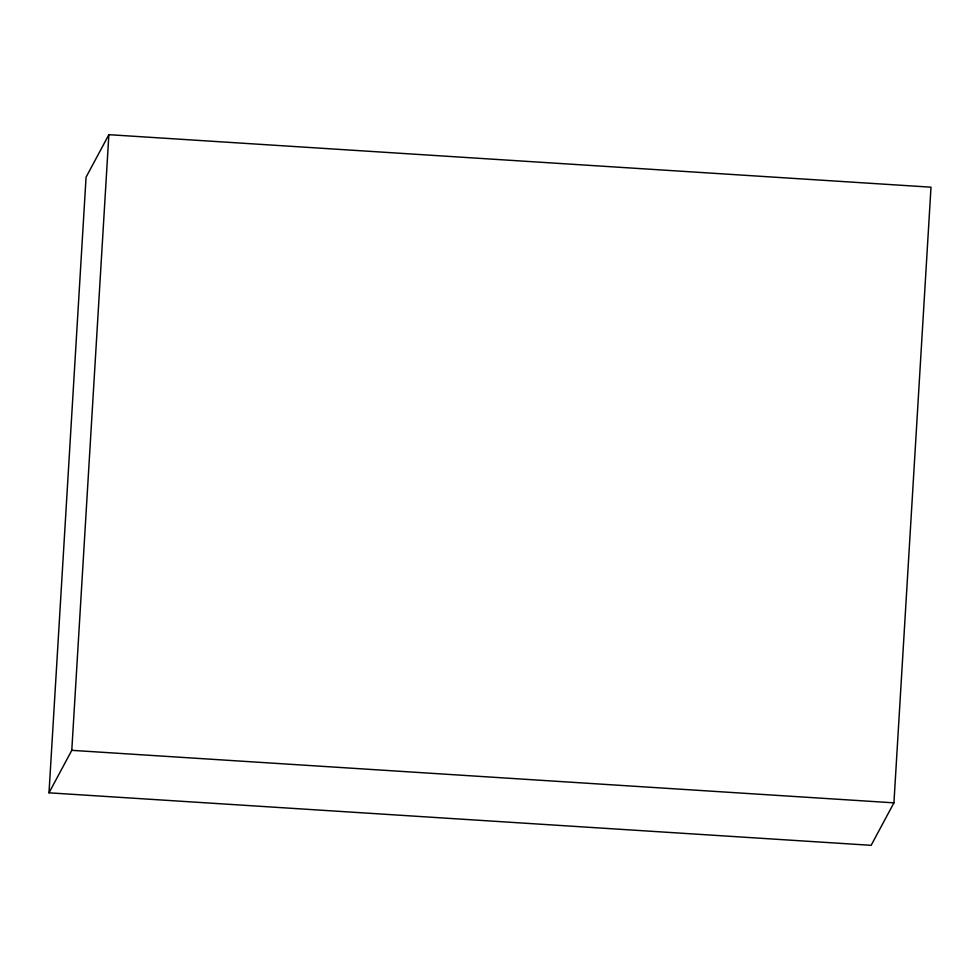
<?xml version="1.0" encoding="UTF-8"?>
<svg xmlns="http://www.w3.org/2000/svg" width="980" height="980" viewBox="0 0 980 980"><rect width="100%" height="100%" fill="white"/><g stroke="black" fill="none" stroke-linecap="round" stroke-linejoin="round"><path stroke-width="1.47" d="M49 792.82L86.069 177.16L108.866 134.677L931 187.18L893.932 802.841L871.134 845.323L49 792.82L71.785 750.337L108.866 134.677M71.785 750.337L893.932 802.841"/></g></svg>
